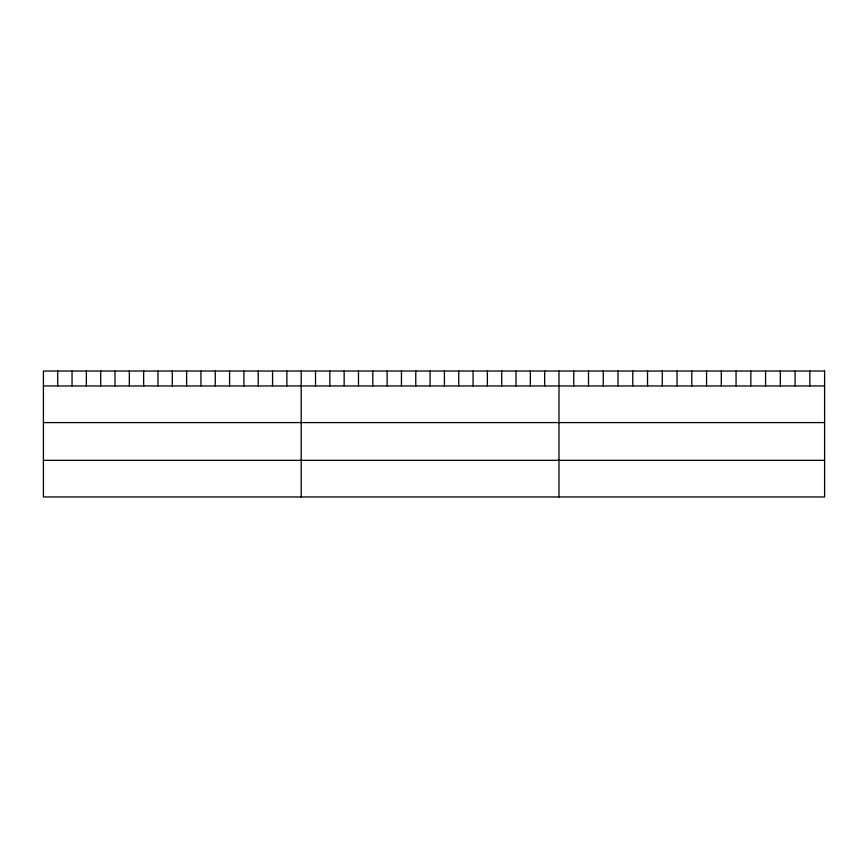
<?xml version="1.0" encoding="UTF-8"?>
<svg xmlns="http://www.w3.org/2000/svg" width="868" height="868" viewBox="0 0 868 868"><rect width="100%" height="100%" fill="white"/><g stroke="black" fill="none" stroke-linecap="round" stroke-linejoin="round"><path stroke-width="1.3" d="M43.4 385.945L824.6 385.945M43.4 422.586L824.6 422.586M43.4 460.322L824.6 460.322M809.844 371.037L809.844 385.945M795.088 371.037L795.088 385.945M780.332 371.037L780.332 385.945M765.576 371.037L765.576 385.945M750.82 371.037L750.82 385.945M736.064 371.037L736.064 385.945M721.308 371.037L721.308 385.945M706.552 371.037L706.552 385.945M691.796 371.037L691.796 385.945M677.04 371.037L677.04 385.945M662.284 371.037L662.284 385.945M647.528 371.037L647.528 385.945M632.772 371.037L632.772 385.945M618.016 371.037L618.016 385.945M603.26 371.037L603.26 385.945M588.504 371.037L588.504 385.945M573.748 371.037L573.748 385.945M558.992 371.037L558.992 496.963M544.67 371.037L544.67 385.945M530.348 371.037L530.348 385.945M516.026 371.037L516.026 385.945M501.704 371.037L501.704 385.945M487.382 371.037L487.382 385.945M473.06 371.037L473.06 385.945M458.738 371.037L458.738 385.945M444.416 371.037L444.416 385.945M430.094 371.037L430.094 385.945M415.772 371.037L415.772 385.945M401.45 371.037L401.45 385.945M387.128 371.037L387.128 385.945M372.806 371.037L372.806 385.945M358.484 371.037L358.484 385.945M344.162 371.037L344.162 385.945M329.84 371.037L329.84 385.945M315.518 371.037L315.518 385.945M301.196 371.037L301.196 496.963M286.874 371.037L286.874 385.945M272.552 371.037L272.552 385.945M258.23 371.037L258.23 385.945M243.908 371.037L243.908 385.945M229.586 371.037L229.586 385.945M215.264 371.037L215.264 385.945M200.942 371.037L200.942 385.945M186.62 371.037L186.62 385.945M172.298 371.037L172.298 385.945M157.976 371.037L157.976 385.945M143.654 371.037L143.654 385.945M129.332 371.037L129.332 385.945M115.01 371.037L115.01 385.945M100.688 371.037L100.688 385.945M86.366 371.037L86.366 385.945M72.044 371.037L72.044 385.945M57.722 371.037L57.722 385.945M824.6 371.037L43.4 371.037L43.4 496.963L824.6 496.963L824.6 371.037"/></g></svg>
